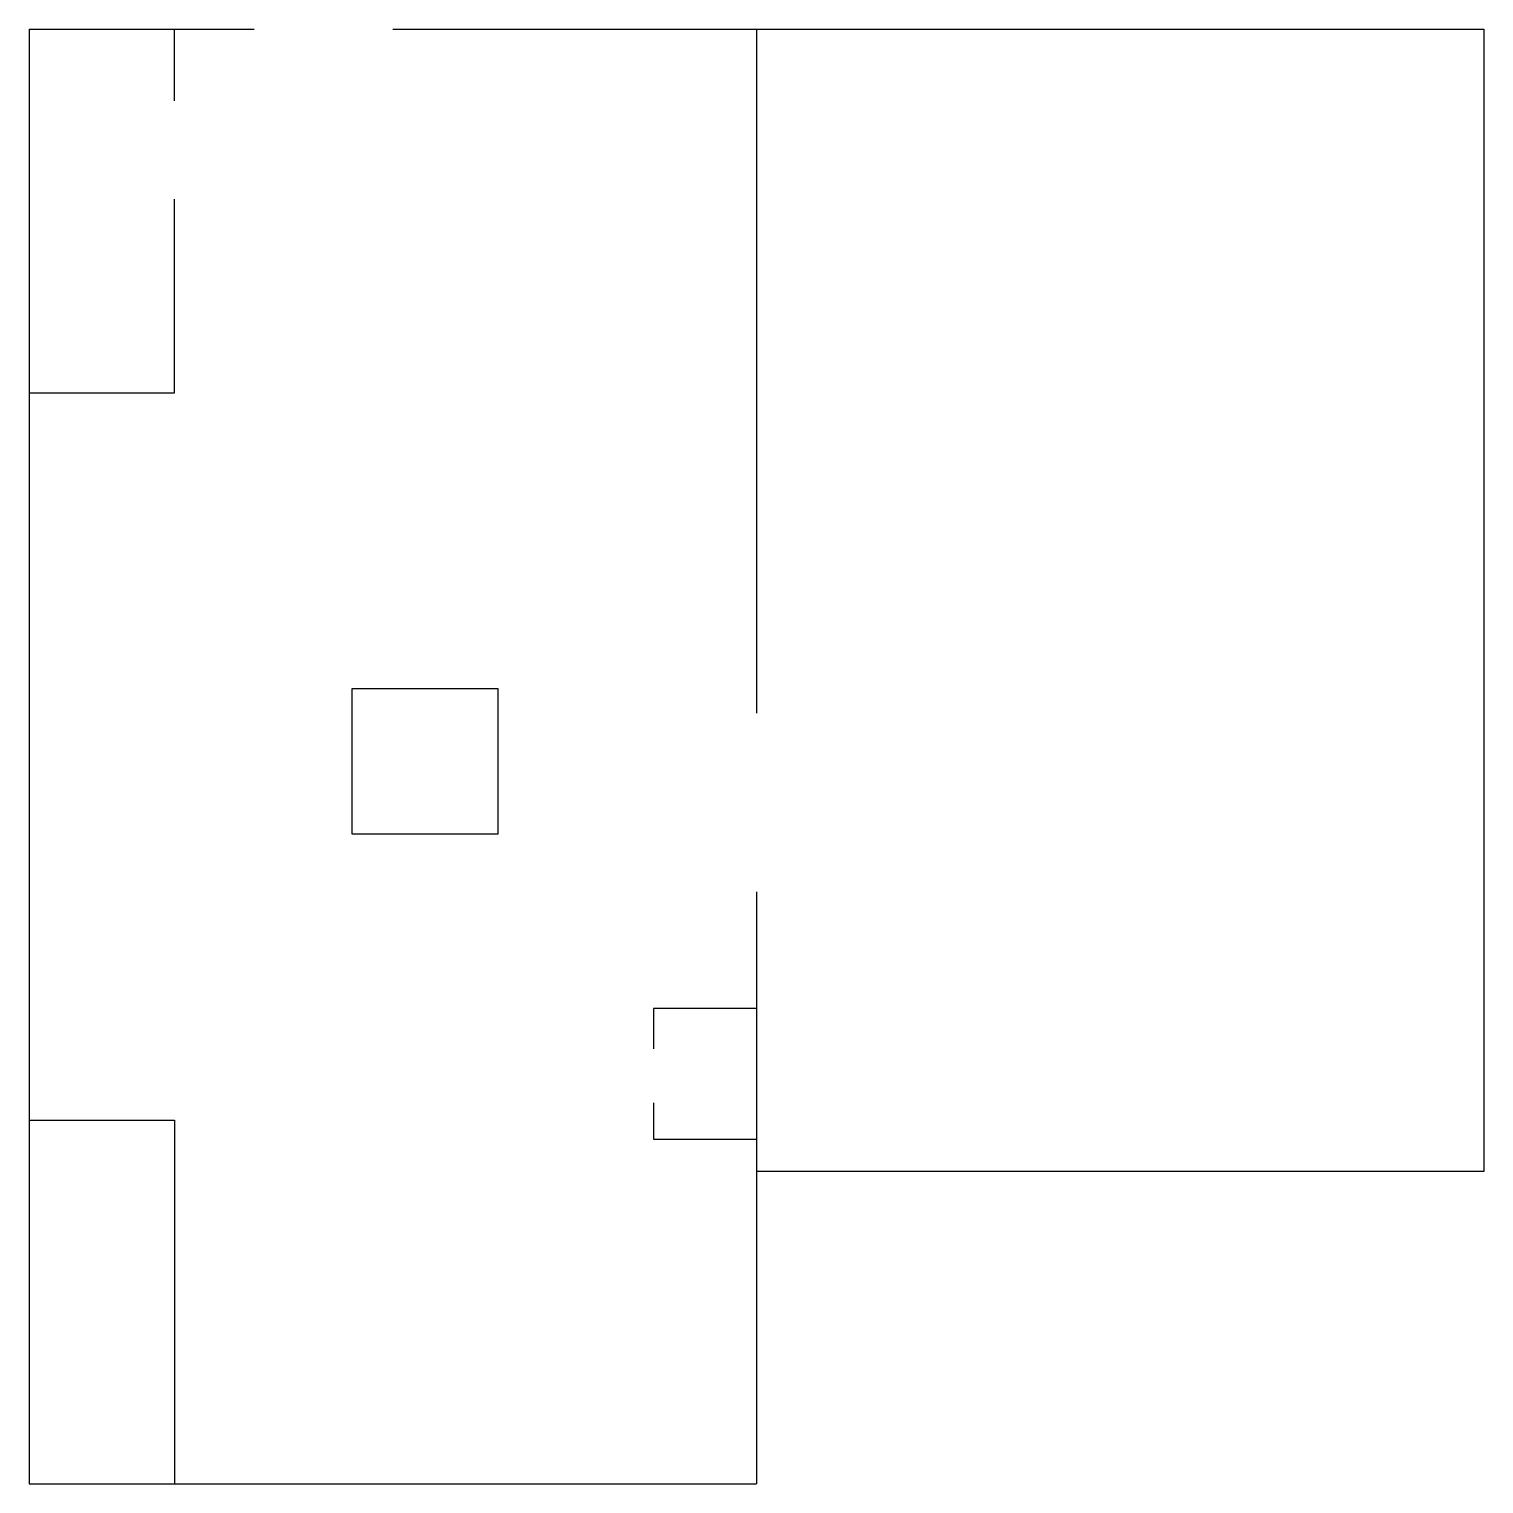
# Model space of a CAD drawing. Header units: millimetres. Extents: x 0 to 20, y 0 to 20.
import ezdxf

# ---------------------------------------------------------------- set-up
doc = ezdxf.new("R2010")
doc.units = ezdxf.units.MM
doc.linetypes.add('ACAD_ISO08W100', pattern=[36, 24, -3, 6, -3])
doc.layers.add('A-WALL', color=7, linetype='Continuous')

msp = doc.modelspace()

# ---------------------------------------------------------------- linework, layer by layer
at = {"layer": 'A-WALL', "linetype": 'ByBlock'}
for p, q in [((0, 20), (3.094, 20)), ((0, 20), (0, 0)), ((2, 19.014), (2, 20)), ((5, 20), (10, 20)), ((10, 20), (10, 10.597)), ((2, 15), (2, 17.661)), ((0, 15), (2, 15)), ((4.442, 10.934), (6.442, 10.934)), ((4.442, 8.934), (4.442, 10.934)), ((6.442, 10.934), (6.442, 8.934)), ((6.442, 8.934), (4.442, 8.934)), ((10, 8.14), (10, 0)), ((10, 6.536), (8.586, 6.536)), ((8.586, 6.536), (8.586, 5.981)), ((8.586, 6.536), (8.586, 5.981)), ((8.586, 5.238), (8.586, 4.737)), ((0, 5), (2, 5)), ((2, 5), (2, 0)), ((0, 0), (10, 0))]:
    msp.add_line(p, q, dxfattribs=at)
at = {"layer": 'A-WALL', "linetype": 'ACAD_ISO08W100'}
for p, q in [((10, 20), (20, 20)), ((20, 20), (20, 4.294)), ((20, 4.294), (10, 4.294))]:
    msp.add_line(p, q, dxfattribs=at)
at = {"layer": 'A-WALL', "color": 0, "linetype": 'ByBlock'}
msp.add_line((8.586, 4.737), (10, 4.737), dxfattribs=at)

doc.saveas('drawing.dxf')
